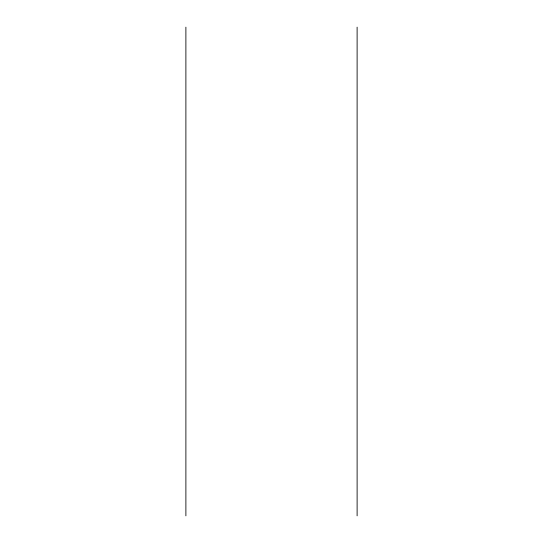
<?xml version="1.0" encoding="UTF-8"?>
<svg xmlns="http://www.w3.org/2000/svg" width="543" height="543" viewBox="0 0 543 543"><rect width="100%" height="100%" fill="white"/><g stroke="black" fill="none" stroke-linecap="round" stroke-linejoin="round"><path stroke-width="0.81" d="M357.111 27.15L357.111 515.85M185.889 27.15L185.889 515.85"/></g></svg>
